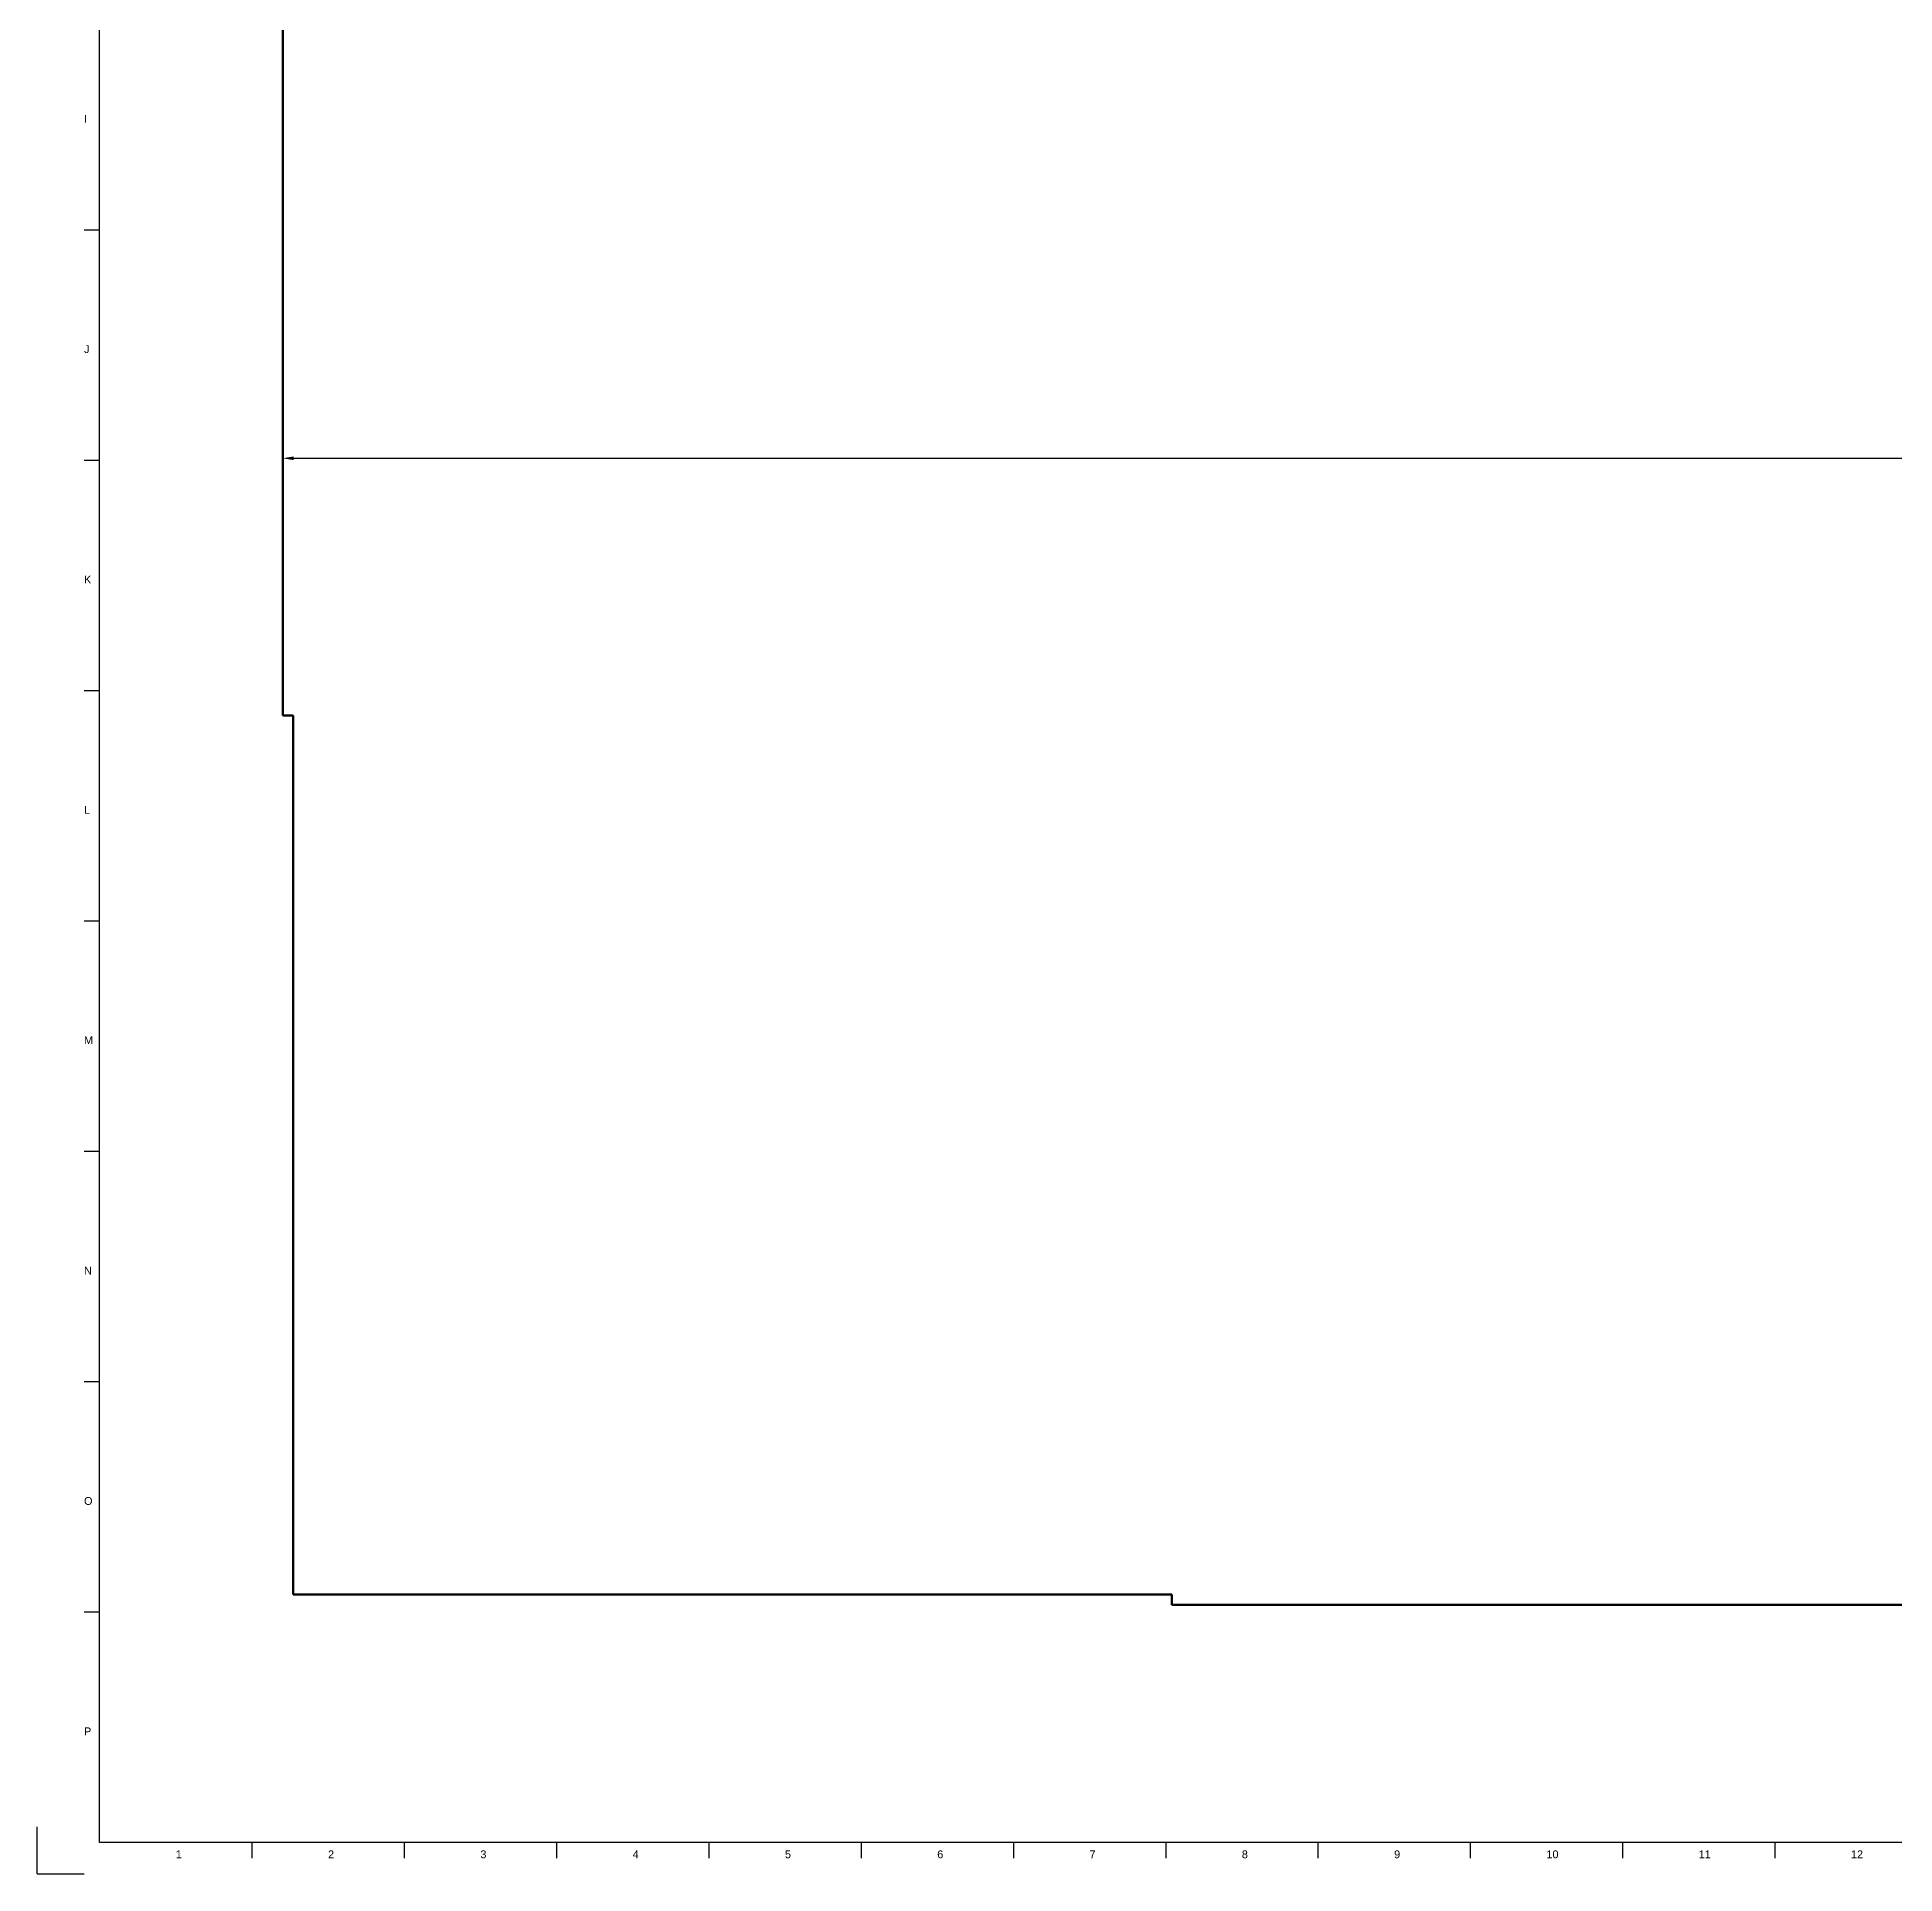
# Model space of a CAD drawing. Header units: millimetres. Extents: x 0 to 1200, y 0 to 1200.
# Drawn here: x 0 to 595, y 0 to 588 of the extents above; entities that cross this region are included whole.
import ezdxf

# ---------------------------------------------------------------- set-up
doc = ezdxf.new("R2010")
doc.units = ezdxf.units.MM
doc.header["$LTSCALE"] = 0.75
for name, color, linetype, lineweight in [('BORDER', 7, 'Continuous', 25), ('FD_Dimensions', 7, 'Continuous', 25), ('Visible', 7, 'Continuous', 50)]:
    doc.layers.add(name, color=color, linetype=linetype, lineweight=lineweight)
doc.styles.get("Standard").update_dxf_attribs({"font": 'arial.ttf'})
doc.dimstyles.new('Dim-ISO-25', dxfattribs={"dimtxt": 3.5, "dimasz": 3.5, "dimexe": 2.1, "dimexo": 2.1, "dimgap": 1.4, "dimtad": 1, "dimzin": 12, "dimdsep": 46, "dimtxsty": 'Standard', "dimcen": 0, "dimazin": 3, "dimtp": 0.1, "dimtm": 0.1, "dimtfac": 0.714286, "dimtmove": 0, "dimatfit": 3, "dimfxl": 1, "dimtzin": 12, "dimarcsym": 0})

# ---------------------------------------------------------------- blocks, each defined once
blk = doc.blocks.new('Custom1200.000000x1200.000000x24x16')
for p, q in [((20, 10), (20, 1190)), ((20, 526.25), (15, 526.25)), ((20, 452.5), (15, 452.5)), ((20, 378.75), (15, 378.75)), ((20, 305), (15, 305)), ((20, 231.25), (15, 231.25)), ((20, 157.5), (15, 157.5)), ((20, 83.75), (15, 83.75)), ((0, 0), (0, 15)), ((1190, 10), (20, 10)), ((68.75, 10), (68.75, 5)), ((117.5, 10), (117.5, 5)), ((166.25, 10), (166.25, 5)), ((215, 10), (215, 5)), ((263.75, 10), (263.75, 5)), ((312.5, 10), (312.5, 5)), ((361.25, 10), (361.25, 5)), ((410, 10), (410, 5)), ((458.75, 10), (458.75, 5)), ((507.5, 10), (507.5, 5)), ((556.25, 10), (556.25, 5)), ((0, 0), (15, 0))]:
    blk.add_line(p, q)
at = {"char_height": 2.5, "attachment_point": 1}
for s, insert in [('I', (15, 563.125)), ('J', (15, 489.375)), ('K', (15, 415.625)), ('L', (15, 341.875)), ('M', (15, 268.125)), ('N', (15, 194.375)), ('O', (15, 120.625)), ('P', (15, 46.875)), ('1', (44.375, 7.5)), ('2', (93.125, 7.5)), ('3', (141.875, 7.5)), ('4', (190.625, 7.5)), ('5', (239.375, 7.5)), ('6', (288.125, 7.5)), ('7', (336.875, 7.5)), ('8', (385.625, 7.5)), ('9', (434.375, 7.5)), ('10', (483.125, 7.5)), ('11', (531.875, 7.5)), ('12', (580.625, 7.5))]:
    blk.add_mtext(s, dxfattribs=dict(at, insert=insert))
blk = doc.blocks.new('*D6')
at = {"layer": 'Defpoints', "color": 0, "transparency": 16777216}
for p in [(78.614653, 453.17839), (1147.914653, 453.17839), (1147.914653, 370.819398)]:
    blk.add_point(p, dxfattribs=at)
at = {"layer": 'FD_Dimensions', "color": 0, "lineweight": -2, "transparency": 16777216}
for p, q in [((82.114653, 453.17839), (1144.414653, 453.17839)), ((1147.914653, 372.919398), (1147.914653, 455.27839))]:
    blk.add_line(p, q, dxfattribs=at)
at = {"layer": 'FD_Dimensions', "color": 0, "transparency": 16777216}
for points in [[(82.114653, 453.761723), (82.114653, 452.595057), (78.614653, 453.17839)], [(1144.414653, 453.761723), (1144.414653, 452.595057), (1147.914653, 453.17839)]]:
    blk.add_solid(points, dxfattribs=at)
at = {"layer": 'FD_Dimensions', "color": 0, "transparency": 16777216, "insert": (613.264653, 456.366589), "char_height": 3.5, "attachment_point": 5}
blk.add_mtext('1069.3', dxfattribs=at)

msp = doc.modelspace()

# ---------------------------------------------------------------- linework, layer by layer
at = {"layer": 'Visible', "extrusion": (-1e-16, -1, 0)}
for p, q in [((78.614653, 870.819398), (78.614653, 370.819398)), ((81.914653, 370.819398), (78.614653, 370.819398)), ((81.914653, 89.441606), (81.914653, 370.819398)), ((363.264653, 89.441606), (81.914653, 89.441606)), ((363.264653, 86.141606), (363.264653, 89.441606)), ((363.264653, 86.141606), (863.264653, 86.141606))]:
    msp.add_line(p, q, dxfattribs=at)

# ---------------------------------------------------------------- block references
at = {"layer": 'BORDER'}
msp.add_blockref('Custom1200.000000x1200.000000x24x16', (0, 0), dxfattribs=at)

# ---------------------------------------------------------------- dimensions: what is measured, and where the dimension line sits
at = {"layer": 'FD_Dimensions'}
dim = msp.add_linear_dim(base=(1147.914653, 453.17839), p1=(78.614653, 453.17839), p2=(1147.914653, 370.819398), dimstyle='Dim-ISO-25', override={"dimlfac": 1, "dimclrd": 0, "dimclre": 0}, dxfattribs=at)
dim.commit()
dim.dimension.update_dxf_attribs({"geometry": '*D6', "text_midpoint": (613.264653, 456.366589)})

doc.saveas('drawing.dxf')
